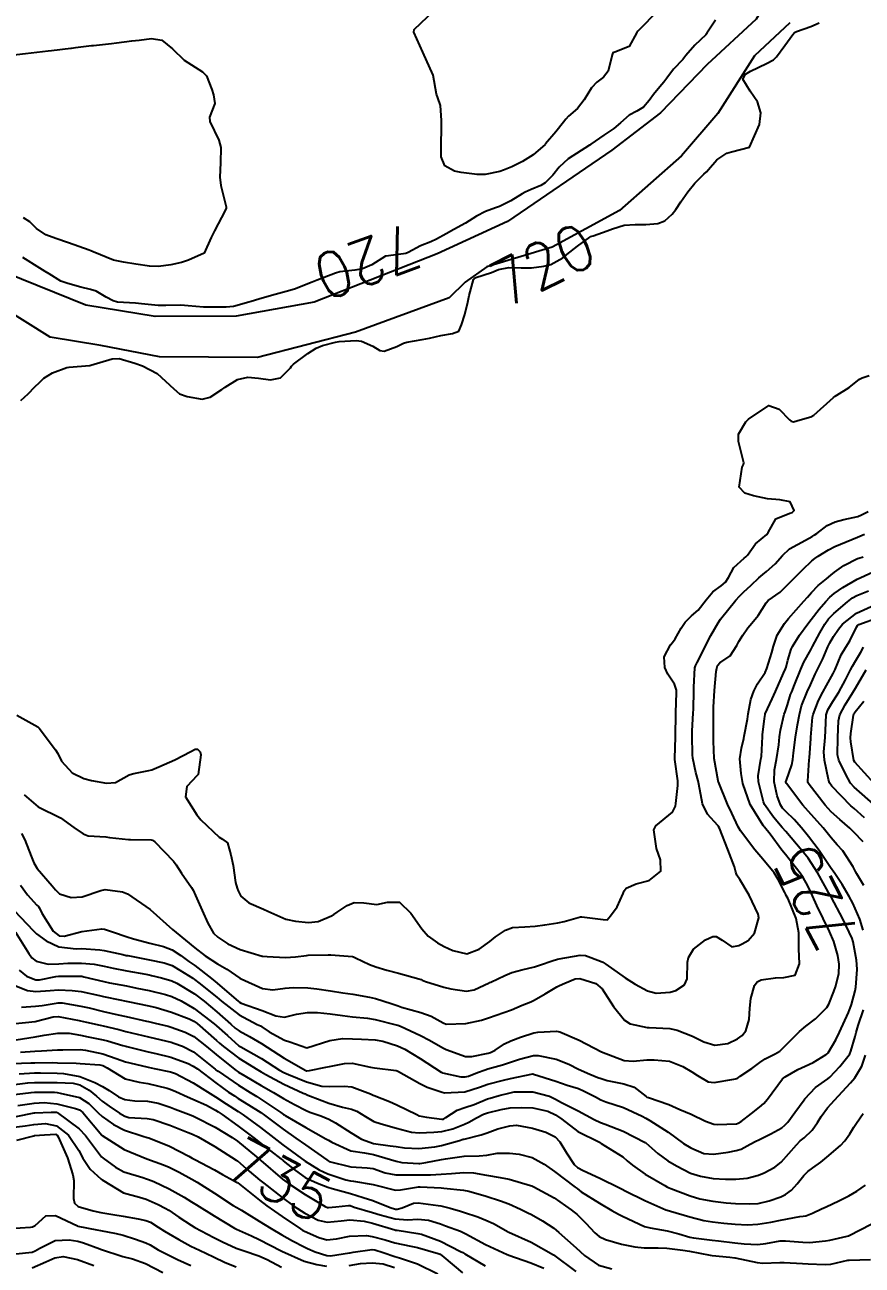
# Model space of a CAD drawing. Header units: metres. Extents: x 318500 to 325275, y 7408834 to 7428799.
# Drawn here: x 321513.3 to 321587.3, y 7415298 to 7415407.5 of the extents above; entities that cross this region are included whole.
import ezdxf
from ezdxf.enums import TextEntityAlignment as Align

# ---------------------------------------------------------------- set-up
doc = ezdxf.new("R2010")
doc.units = ezdxf.units.M
doc.header["$MEASUREMENT"] = 0
for name, color, linetype in [('Cotas', 45, 'Continuous'), ('Curvas de Nivel 1m', 11, 'Continuous'), ('Curvas de Nivel 5m', 15, 'Continuous'), ('Hidrografia', 140, 'Continuous'), ('Vias Primárias', 230, 'Continuous')]:
    doc.layers.add(name, color=color, linetype=linetype)
doc.styles.add('Style-STANDARD', font='STANDARD.shx')

msp = doc.modelspace()

# ---------------------------------------------------------------- linework, layer by layer
at = {"layer": 'Curvas de Nivel 1m', "flags": 128}
for points, elevation in [([(321569.27, 7415408.84), (321567.45, 7415406.99), (321567.37, 7415406.87), (321566.68, 7415405.63), (321565.42, 7415405.13), (321565.26, 7415405.06), (321565.19, 7415404.9), (321564.85, 7415403.45), (321564.43, 7415402.91), (321563.83, 7415402.47), (321563.38, 7415401.98), (321562.71, 7415400.93), (321562.14, 7415400.16), (321561.35, 7415399.47), (321561.1, 7415399.2), (321560.91, 7415398.96), (321560.21, 7415398.08), (321559.31, 7415397.02), (321559.29, 7415397), (321559.27, 7415396.98), (321558.22, 7415396.07), (321557.29, 7415395.46), (321556.33, 7415395.01), (321555.61, 7415394.7), (321555.28, 7415394.58), (321553.99, 7415394.33), (321553.28, 7415394.32), (321551.85, 7415394.51), (321551.28, 7415394.62), (321550.43, 7415395.09), (321550.1, 7415395.9), (321550.11, 7415397.1), (321550.13, 7415398.3), (321550.14, 7415399.1), (321550.03, 7415400.43), (321549.79, 7415401.1), (321549.68, 7415401.42), (321549.39, 7415403.11), (321548.47, 7415405.12), (321547.68, 7415406.9), (321547.7, 7415407.14), (321549.47, 7415408.8)], 721), ([(321512.15, 7415404.87), (321513.41, 7415405.01), (321513.92, 7415405.07), (321515.42, 7415405.25), (321515.7, 7415405.28), (321517.42, 7415405.49), (321517.47, 7415405.49), (321517.83, 7415405.53), (321519.24, 7415405.7), (321519.42, 7415405.72), (321521.01, 7415405.9), (321521.43, 7415405.95), (321522.78, 7415406.12), (321523.43, 7415406.2), (321524.54, 7415406.33), (321525.43, 7415406.18), (321526.37, 7415405.42), (321527.41, 7415404.42), (321529.02, 7415403.38), (321529.39, 7415403.03), (321529.84, 7415401.83), (321530, 7415401.37), (321530.13, 7415400.6), (321529.65, 7415399.38), (321529.69, 7415399.02), (321530.48, 7415397.36), (321530.64, 7415396.7), (321530.61, 7415395.36), (321530.55, 7415394.08), (321530.64, 7415393.36), (321531.12, 7415391.46), (321531.12, 7415391.35), (321531.03, 7415391.15), (321530.09, 7415389.36), (321529.8, 7415388.77), (321529.18, 7415387.37), (321527.8, 7415386.76), (321527.17, 7415386.57), (321526.23, 7415386.35), (321525.16, 7415386.22), (321524.36, 7415386.24), (321523.16, 7415386.42), (321522.05, 7415386.58), (321521.17, 7415386.76), (321519.37, 7415387.51), (321519.18, 7415387.6), (321519.04, 7415387.66), (321517.19, 7415388.29), (321516.07, 7415388.67), (321515.2, 7415389.01), (321514.37, 7415389.57), (321513.78, 7415390.14), (321513.22, 7415390.51)], 721), ([(321512.64, 7415346.59), (321514.48, 7415345.56), (321514.62, 7415345.44), (321516.05, 7415343.54), (321516.25, 7415343.2), (321516.58, 7415342.53), (321517.54, 7415341.52), (321518.56, 7415341.02), (321519.22, 7415340.84), (321520.56, 7415340.61), (321521.36, 7415340.66), (321522.57, 7415341.32), (321522.65, 7415341.36), (321522.97, 7415341.45), (321524.3, 7415341.7), (321524.57, 7415341.78), (321525.18, 7415342.03), (321526.58, 7415342.66), (321527.99, 7415343.38), (321528.38, 7415343.59), (321528.59, 7415343.61), (321528.82, 7415343.37), (321528.87, 7415343.09), (321528.64, 7415341.37), (321528.62, 7415341.32), (321528.57, 7415341.26), (321527.65, 7415340.29), (321527.54, 7415339.39), (321528.52, 7415337.8), (321528.89, 7415337.37), (321530.49, 7415335.83), (321530.79, 7415335.65), (321531.25, 7415335.34), (321531.54, 7415334.27), (321531.73, 7415333.33), (321531.95, 7415331.82), (321532.08, 7415331.33), (321532.18, 7415331.08), (321532.42, 7415330.63), (321533.12, 7415330.02), (321534.41, 7415329.47), (321534.8, 7415329.29), (321536.4, 7415328.59), (321537.23, 7415328.42), (321538.4, 7415328.3), (321539.23, 7415328.39), (321540.41, 7415328.88), (321540.62, 7415328.99), (321540.93, 7415329.2), (321541.8, 7415329.81), (321542.42, 7415330.06), (321543.26, 7415330.02), (321544.42, 7415329.87), (321545.35, 7415330.08), (321546.42, 7415330.1), (321547.41, 7415329.12), (321548.39, 7415327.74), (321548.96, 7415327.1), (321549.78, 7415326.5), (321550.37, 7415326.19), (321551.12, 7415325.82), (321552.36, 7415325.52), (321553.46, 7415325.95), (321554.38, 7415326.62), (321554.9, 7415327.02), (321555.77, 7415327.63), (321556.39, 7415327.84), (321557.47, 7415327.9), (321558.4, 7415327.97), (321559.26, 7415328.1), (321560.4, 7415328.27), (321560.96, 7415328.38), (321562.41, 7415328.81), (321562.51, 7415328.81), (321564.4, 7415328.55), (321564.75, 7415328.54), (321565.06, 7415328.88), (321565.63, 7415329.67), (321566.17, 7415330.87), (321566.24, 7415331.08), (321566.44, 7415331.32), (321567.3, 7415331.71), (321568.45, 7415332), (321569.48, 7415332.82), (321569.47, 7415333.84), (321569.12, 7415334.83), (321568.87, 7415336.48), (321569.06, 7415336.83), (321570.53, 7415338.03), (321570.78, 7415338.57), (321570.81, 7415338.81), (321570.99, 7415340.38), (321570.99, 7415340.81), (321570.72, 7415342.69), (321570.71, 7415342.81), (321570.78, 7415344.65), (321570.78, 7415344.81), (321570.8, 7415346.66), (321570.8, 7415346.81), (321570.87, 7415348.61), (321570.86, 7415348.81), (321570.69, 7415349.33), (321570.1, 7415350.22), (321569.83, 7415350.82), (321569.78, 7415351.76), (321570.34, 7415352.82), (321570.53, 7415353.02), (321570.74, 7415353.34), (321571.27, 7415354.28), (321571.64, 7415354.8), (321572.2, 7415355.37), (321572.77, 7415355.86), (321573.49, 7415356.78), (321574.08, 7415357.48), (321574.8, 7415358.01), (321575.21, 7415358.35), (321575.46, 7415358.75), (321575.92, 7415359.64), (321576.84, 7415360.45), (321577, 7415360.57), (321577.14, 7415360.73), (321577.84, 7415361.73), (321578.86, 7415362.56), (321578.96, 7415362.71), (321579.64, 7415363.93), (321580.89, 7415364.44), (321581.07, 7415364.49), (321581.27, 7415364.67), (321580.9, 7415365.44), (321580, 7415365.6), (321578.9, 7415365.71), (321577.66, 7415365.97), (321576.91, 7415366.2), (321576.4, 7415366.74), (321576.68, 7415368.48), (321576.8, 7415368.74), (321576.81, 7415368.87), (321576.33, 7415370.75), (321576.34, 7415371.39), (321577, 7415372.48), (321577.12, 7415372.62), (321577.22, 7415372.74), (321579.01, 7415373.94), (321579.92, 7415373.6), (321580.84, 7415372.68), (321581, 7415372.55), (321581.2, 7415372.48), (321581.8, 7415372.67), (321582.74, 7415372.92), (321583, 7415373.07), (321584.73, 7415374.63), (321584.89, 7415374.77), (321585.02, 7415374.85), (321586.12, 7415375.52), (321587.04, 7415376.26), (321587.25, 7415376.39), (321587.88, 7415376.59)], 721), ([(321513.3, 7415339.58), (321514.52, 7415338.5), (321516.51, 7415337.53), (321517.68, 7415336.69), (321518.5, 7415336.12), (321518.95, 7415335.96), (321520.49, 7415335.85), (321520.83, 7415335.81), (321522.49, 7415335.63), (321522.66, 7415335.62), (321524.49, 7415335.59), (321524.62, 7415335.56), (321524.83, 7415335.42), (321526.46, 7415333.72), (321526.7, 7415333.4), (321527.18, 7415332.65), (321528.06, 7415331.38), (321528.2, 7415331.14), (321528.42, 7415330.69), (321529.01, 7415329.36), (321529.51, 7415328.24), (321530.01, 7415327.35), (321530.37, 7415326.99), (321531.28, 7415326.42), (321532.36, 7415325.92), (321534.31, 7415325.33), (321534.35, 7415325.33), (321534.74, 7415325.29), (321536.35, 7415325.2), (321537.25, 7415325.26), (321538.2, 7415325.39), (321538.35, 7415325.4), (321540.13, 7415325.44), (321540.35, 7415325.43), (321542.26, 7415325.28), (321542.35, 7415325.26), (321542.55, 7415325.19), (321543.77, 7415324.6), (321544.34, 7415324.38), (321545.29, 7415324.09), (321546.34, 7415323.81), (321548.13, 7415323.32), (321548.33, 7415323.25), (321548.43, 7415323.21), (321548.72, 7415323.1), (321550.32, 7415322.6), (321550.94, 7415322.45), (321552.32, 7415322.24), (321553.02, 7415322.34), (321554.33, 7415322.96), (321554.37, 7415322.99), (321554.47, 7415323.03), (321555.73, 7415323.62), (321556.34, 7415323.89), (321557.21, 7415324.13), (321558.35, 7415324.39), (321558.78, 7415324.54), (321559.99, 7415324.95), (321560.27, 7415325.04), (321560.36, 7415325.06), (321560.5, 7415325.09), (321562.36, 7415325.42), (321562.83, 7415325.38), (321564.16, 7415324.89), (321564.36, 7415324.79), (321564.62, 7415324.62), (321566.34, 7415323.41), (321567.23, 7415322.86), (321568.32, 7415322.27), (321569.09, 7415322.05), (321570.32, 7415322.14), (321570.82, 7415322.3), (321571.58, 7415322.8), (321571.81, 7415323.32), (321571.84, 7415324.8), (321571.94, 7415325.22), (321572.37, 7415325.93), (321573.43, 7415326.77), (321574.09, 7415327.06), (321574.38, 7415327.05), (321574.91, 7415326.75), (321575.77, 7415326.14), (321576.38, 7415326.27), (321576.68, 7415326.42), (321577.19, 7415326.72), (321577.76, 7415327.35), (321578.15, 7415328.71), (321578.08, 7415329.04), (321577.28, 7415330.72), (321576.45, 7415332.08), (321576.19, 7415332.47), (321576.11, 7415332.74), (321576, 7415333.2), (321575.4, 7415334.75), (321574.66, 7415336.61), (321574.59, 7415336.76), (321574.57, 7415336.81), (321574.52, 7415336.87), (321573.62, 7415337.86), (321573.18, 7415338.78), (321572.83, 7415340.52), (321572.77, 7415340.79), (321572.58, 7415341.53), (321572.32, 7415342.79), (321572.28, 7415343.11), (321572.24, 7415344.79), (321572.24, 7415345.18), (321572.34, 7415346.79), (321572.36, 7415347.09), (321572.4, 7415348.79), (321572.41, 7415349.07), (321572.5, 7415350.79), (321572.55, 7415350.94), (321572.71, 7415351.25), (321573.22, 7415352.29), (321573.46, 7415352.78), (321573.9, 7415353.62), (321574.56, 7415354.76), (321574.76, 7415355.06), (321576.11, 7415356.74), (321576.43, 7415357.1), (321576.79, 7415357.46), (321577.45, 7415358.07), (321578.15, 7415358.72), (321578.5, 7415359.03), (321578.82, 7415359.28), (321579.58, 7415359.95), (321580.22, 7415360.69), (321580.85, 7415361.29), (321582.25, 7415362.05), (321582.86, 7415362.37), (321583.03, 7415362.48), (321583.25, 7415362.65), (321584.16, 7415363.35), (321584.88, 7415363.67), (321585.64, 7415363.86), (321586.88, 7415364.15), (321587.21, 7415364.27), (321587.79, 7415364.59)], 722), ([(321513.06, 7415336.15), (321513.35, 7415335.58), (321513.9, 7415334.14), (321514.15, 7415333.56), (321514.45, 7415333.07), (321515.75, 7415331.54), (321516.06, 7415331.17), (321516.42, 7415330.83), (321517.45, 7415330.49), (321518.42, 7415330.57), (321520.07, 7415331.13), (321520.43, 7415331.2), (321521.98, 7415331.01), (321522.42, 7415330.82), (321524.41, 7415329.43), (321526.38, 7415327.67), (321526.71, 7415327.4), (321528.36, 7415326.07), (321529.26, 7415325.36), (321530.34, 7415324.65), (321531.17, 7415324.17), (321532.33, 7415323.38), (321532.37, 7415323.35), (321532.43, 7415323.32), (321534.32, 7415322.48), (321535.24, 7415322.36), (321536.32, 7415322.5), (321537.02, 7415322.56), (321538.32, 7415322.52), (321539.11, 7415322.43), (321540.32, 7415322.26), (321541.41, 7415322.1), (321542.31, 7415321.96), (321543.76, 7415321.71), (321544.31, 7415321.58), (321545.68, 7415321.14), (321546.3, 7415320.93), (321546.6, 7415320.82), (321548.29, 7415320.34), (321549.22, 7415320.03), (321550.28, 7415319.43), (321550.54, 7415319.33), (321552.28, 7415319.37), (321553.65, 7415319.67), (321554.29, 7415319.88), (321555.62, 7415320.34), (321556.3, 7415320.59), (321557.26, 7415320.99), (321558, 7415321.28), (321558.31, 7415321.43), (321559.27, 7415322.01), (321560.32, 7415322.62), (321560.55, 7415322.72), (321561, 7415322.94), (321561.94, 7415323.32), (321562.34, 7415323.34), (321563.75, 7415322.9), (321564.32, 7415322.44), (321565.32, 7415320.88), (321566.29, 7415319.66), (321566.78, 7415319.36), (321568.28, 7415319.03), (321568.46, 7415319.02), (321570.28, 7415318.94), (321570.93, 7415318.8), (321572.27, 7415318.26), (321573.27, 7415317.76), (321574.26, 7415317.46), (321575.39, 7415317.62), (321576.27, 7415318.03), (321576.67, 7415318.33), (321576.99, 7415318.72), (321577.28, 7415319.73), (321577.34, 7415320.72), (321577.44, 7415321.59), (321577.75, 7415322.72), (321577.98, 7415323.07), (321578.34, 7415323.23), (321579.62, 7415323.42), (321580.34, 7415323.45), (321581.36, 7415323.65), (321581.74, 7415324.66), (321581.67, 7415325.96), (321581.66, 7415326.66), (321581.67, 7415327.39), (321581.44, 7415328.66), (321580.73, 7415330.38), (321580.56, 7415330.68), (321580.52, 7415330.76), (321580.44, 7415330.93), (321579.86, 7415332.1), (321579.48, 7415332.69), (321578.48, 7415333.89), (321577.79, 7415334.72), (321576.52, 7415336.4), (321576.32, 7415336.73), (321575.75, 7415337.96), (321575.36, 7415338.75), (321574.57, 7415340.7), (321574.55, 7415340.76), (321574.54, 7415340.79), (321574.21, 7415342.77), (321574.14, 7415344.29), (321574.14, 7415344.77), (321574.14, 7415345.25), (321574.13, 7415346.77), (321574.13, 7415347.3), (321574.22, 7415348.77), (321574.37, 7415350.44), (321574.42, 7415350.76), (321574.5, 7415350.97), (321574.71, 7415351.22), (321575.62, 7415351.84), (321576.2, 7415352.74), (321576.38, 7415353.09), (321576.74, 7415353.66), (321577.18, 7415354.3), (321577.51, 7415354.72), (321578.07, 7415355.41), (321578.78, 7415356.51), (321578.97, 7415356.71), (321580.02, 7415357.47), (321580.8, 7415358.21), (321581.02, 7415358.46), (321581.22, 7415358.67), (321582.02, 7415359.46), (321582.83, 7415360.21), (321583.07, 7415360.42), (321583.38, 7415360.64), (321584.28, 7415361.2), (321584.85, 7415361.5), (321586.34, 7415362.1), (321586.86, 7415362.31), (321587.46, 7415362.59)], 723), ([(321512.97, 7415331.58), (321513.58, 7415330.73), (321514.41, 7415329.84), (321514.55, 7415329.7), (321514.63, 7415329.56), (321514.85, 7415329.11), (321515.85, 7415327.54), (321516.37, 7415327.13), (321516.82, 7415327.08), (321518.38, 7415327.51), (321520.13, 7415327.74), (321520.38, 7415327.72), (321521.08, 7415327.47), (321522.37, 7415327.03), (321522.95, 7415326.86), (321524.37, 7415326.48), (321525.6, 7415326.17), (321526.36, 7415325.89), (321527.11, 7415325.39), (321527.83, 7415324.86), (321528.34, 7415324.5), (321529.83, 7415323.36), (321530.32, 7415322.95), (321532.2, 7415321.32), (321532.3, 7415321.25), (321532.44, 7415321.18), (321534.29, 7415320.52), (321535.51, 7415320.05), (321536.28, 7415319.95), (321537.33, 7415320.21), (321538.29, 7415320.35), (321539.17, 7415320.35), (321540.29, 7415320.24), (321541.4, 7415320.08), (321542.28, 7415319.98), (321543.59, 7415319.86), (321544.28, 7415319.74), (321546.13, 7415319.27), (321546.27, 7415319.23), (321546.5, 7415319.13), (321548.26, 7415318.31), (321549.07, 7415317.9), (321550.25, 7415317.23), (321550.54, 7415317.08), (321552.24, 7415316.46), (321552.81, 7415316.47), (321554.25, 7415316.76), (321554.46, 7415316.82), (321554.86, 7415317.02), (321555.69, 7415317.58), (321556.26, 7415317.84), (321557.09, 7415318.17), (321558.27, 7415318.55), (321558.63, 7415318.61), (321560.28, 7415318.7), (321560.57, 7415318.65), (321562.27, 7415317.92), (321564.25, 7415316.89), (321566.24, 7415316.12), (321567.04, 7415316.05), (321568.24, 7415316.16), (321568.91, 7415316.16), (321570.24, 7415316.04), (321571.44, 7415315.59), (321572.22, 7415315.12), (321572.73, 7415314.78), (321573.68, 7415314.24), (321574.21, 7415314.16), (321575.94, 7415314.46), (321576.22, 7415314.51), (321576.34, 7415314.6), (321576.49, 7415314.73), (321577.53, 7415315.42), (321578.24, 7415315.94), (321578.7, 7415316.25), (321579.57, 7415316.69), (321579.99, 7415316.95), (321580.26, 7415317.2), (321580.99, 7415317.95), (321581.72, 7415318.66), (321582.28, 7415319.13), (321583.14, 7415319.79), (321583.99, 7415320.63), (321584.14, 7415320.8), (321584.31, 7415321.09), (321584.76, 7415322.19), (321584.92, 7415322.62), (321585.2, 7415323.76), (321585.23, 7415324.62), (321585.12, 7415325.37), (321584.77, 7415326.62), (321584.39, 7415327.5), (321583.81, 7415328.64), (321583.26, 7415329.81), (321582.87, 7415330.65), (321582.45, 7415331.53), (321582.06, 7415332.26), (321581.8, 7415332.66), (321580.48, 7415334.3), (321580.17, 7415334.68), (321579.13, 7415336.08), (321578.64, 7415336.71), (321578.59, 7415336.78), (321578.52, 7415336.86), (321577.38, 7415338.72), (321576.72, 7415340.58), (321576.69, 7415340.73), (321576.58, 7415341.45), (321576.47, 7415342.73), (321576.61, 7415343.69), (321576.81, 7415344.54), (321576.84, 7415344.73), (321577.13, 7415346.24), (321577.19, 7415346.72), (321577.42, 7415347.98), (321577.69, 7415348.72), (321578.03, 7415349.37), (321578.7, 7415350.37), (321578.86, 7415350.71), (321579.29, 7415352.13), (321579.44, 7415352.7), (321579.77, 7415353.67), (321580.4, 7415354.69), (321580.76, 7415355.12), (321582.12, 7415356.66), (321582.43, 7415357.01), (321582.79, 7415357.42), (321583.39, 7415358.05), (321584.1, 7415358.64), (321584.5, 7415358.95), (321584.82, 7415359.23), (321585.63, 7415359.82), (321586.84, 7415360.42), (321586.97, 7415360.47), (321587.36, 7415360.59)], 724), ([(321587.35, 7415327.63), (321587.06, 7415328.59), (321586.43, 7415330.01), (321586.11, 7415330.6), (321585.5, 7415331.66), (321584.84, 7415332.62), (321584.47, 7415333.16), (321583.47, 7415334.64), (321582.51, 7415335.9), (321581.9, 7415336.66), (321581.26, 7415337.4), (321580.53, 7415338.08), (321580.24, 7415338.38), (321580.06, 7415338.69), (321579.77, 7415339.47), (321579.49, 7415340.7), (321579.52, 7415341.76), (321579.71, 7415342.69), (321579.89, 7415343.97), (321579.95, 7415344.69), (321580.04, 7415345.28), (321580.39, 7415346.68), (321580.45, 7415346.88), (321580.66, 7415347.5), (321580.94, 7415348.41), (321581.04, 7415348.67), (321581.29, 7415349.28), (321581.84, 7415350.66), (321582.1, 7415351.27), (321582.73, 7415352.38), (321582.83, 7415352.55), (321582.87, 7415352.65), (321583.52, 7415353.87), (321583.97, 7415354.64), (321584.3, 7415355.1), (321584.77, 7415355.57), (321585.96, 7415356.61), (321586.42, 7415356.97), (321586.79, 7415357.17), (321587.81, 7415357.57)], 726), ([(321587.41, 7415331.55), (321586.78, 7415332.6), (321586.67, 7415332.81), (321586.47, 7415333.22), (321585.54, 7415334.61), (321585.04, 7415335.16), (321584.51, 7415335.78), (321583.81, 7415336.64), (321582.53, 7415338.09), (321582.26, 7415338.38), (321582.02, 7415338.66), (321580.57, 7415340.58), (321580.53, 7415340.68), (321580.53, 7415340.72), (321580.57, 7415340.85), (321581.06, 7415342.21), (321581.14, 7415342.67), (321581.2, 7415343.26), (321581.39, 7415344.67), (321581.56, 7415345.74), (321581.72, 7415346.66), (321581.92, 7415347.41), (321582.42, 7415348.65), (321582.69, 7415349.28), (321583.11, 7415350.23), (321583.33, 7415350.64), (321583.8, 7415351.56), (321584.24, 7415352.63), (321584.4, 7415352.97), (321584.74, 7415353.53), (321585.18, 7415354.2), (321585.51, 7415354.62), (321586.77, 7415355.61), (321588.7, 7415356.49)], 727), ([(321587.35, 7415335.43), (321586.52, 7415336.28), (321586.35, 7415336.44), (321586.18, 7415336.61), (321585.29, 7415337.38), (321584.53, 7415338.07), (321584, 7415338.64), (321582.57, 7415340.47), (321582.47, 7415340.65), (321582.46, 7415340.77), (321582.59, 7415342.65), (321582.6, 7415342.84), (321582.72, 7415344.54), (321582.73, 7415344.65), (321582.88, 7415346.41), (321582.93, 7415346.65), (321583.41, 7415347.9), (321583.79, 7415348.64), (321584.11, 7415349.21), (321584.7, 7415350.27), (321584.87, 7415350.63), (321585.42, 7415351.92), (321585.82, 7415352.61), (321586.17, 7415353.17), (321586.76, 7415354.36), (321586.85, 7415354.51), (321586.97, 7415354.6), (321588.77, 7415355.26)], 728), ([(321587.47, 7415337.53), (321586.54, 7415338.35), (321586.41, 7415338.47), (321586.26, 7415338.6), (321584.57, 7415340.33), (321584.37, 7415340.63), (321584.28, 7415340.93), (321583.93, 7415342.64), (321583.89, 7415343.35), (321583.99, 7415344.64), (321584.01, 7415345.25), (321584.08, 7415346.64), (321584.22, 7415347.07), (321584.67, 7415347.8), (321585, 7415348.3), (321585.19, 7415348.62), (321585.79, 7415349.72), (321586.24, 7415350.61), (321586.4, 7415350.91), (321586.71, 7415351.43), (321587.15, 7415352.16), (321587.39, 7415352.59)], 729), ([(321588.31, 7415340.57), (321586.6, 7415342.45), (321586.52, 7415342.6), (321586.25, 7415344.24), (321586.23, 7415344.61), (321586.26, 7415344.97), (321586.49, 7415346.6), (321586.53, 7415346.72), (321586.65, 7415346.89), (321587.42, 7415347.83)], 731), ([(321512.53, 7415327.44), (321513.69, 7415325.57), (321513.97, 7415325.18), (321514.34, 7415324.89), (321515.41, 7415324.62), (321516.34, 7415324.65), (321517.15, 7415324.71), (321518.34, 7415324.72), (321519.46, 7415324.61), (321520.34, 7415324.44), (321521.14, 7415324.27), (321522.34, 7415324.04), (321524.04, 7415323.72), (321524.33, 7415323.67), (321524.53, 7415323.63), (321525.42, 7415323.41), (321526.33, 7415323.15), (321526.77, 7415322.95), (321528.31, 7415322), (321529.17, 7415321.36), (321530.29, 7415320.42), (321531.53, 7415319.33), (321531.92, 7415318.98), (321532.26, 7415318.73), (321533.19, 7415318.24), (321534.25, 7415317.62), (321534.75, 7415317.29), (321536.24, 7415316.33), (321538.15, 7415315.24), (321538.22, 7415315.21), (321538.25, 7415315.2), (321538.49, 7415315.24), (321539.92, 7415315.52), (321540.23, 7415315.58), (321541.56, 7415315.86), (321542.23, 7415315.87), (321543.86, 7415315.53), (321544.22, 7415315.46), (321546.13, 7415315.23), (321546.22, 7415315.19), (321546.34, 7415315.13), (321548.21, 7415314.08), (321548.87, 7415313.76), (321550.2, 7415313.31), (321550.4, 7415313.27), (321552.2, 7415313.35), (321553.49, 7415313.75), (321554.21, 7415314.01), (321555.59, 7415314.39), (321556.22, 7415314.53), (321558.18, 7415314.94), (321558.22, 7415314.94), (321558.26, 7415314.92), (321560.21, 7415314.28), (321561.22, 7415313.95), (321562.21, 7415313.63), (321562.72, 7415313.42), (321563.71, 7415312.9), (321564.2, 7415312.63), (321564.62, 7415312.46), (321566.19, 7415311.95), (321567.83, 7415311.19), (321568.17, 7415311.01), (321568.51, 7415310.83), (321570.15, 7415309.79), (321571.5, 7415308.8), (321572.14, 7415308.39), (321573.27, 7415307.91), (321574.13, 7415307.83), (321575.42, 7415308.03), (321576.13, 7415308.16), (321576.57, 7415308.3), (321577.37, 7415308.72), (321577.88, 7415308.98), (321578.15, 7415309.1), (321579.21, 7415309.63), (321580.16, 7415310.18), (321580.44, 7415310.4), (321580.7, 7415310.67), (321581.32, 7415311.53), (321582.14, 7415312.65), (321582.2, 7415312.73), (321583.13, 7415313.73), (321584.22, 7415314.49), (321584.4, 7415314.63), (321585.28, 7415315.57), (321586.11, 7415316.6), (321586.16, 7415316.69), (321586.26, 7415316.95), (321586.63, 7415318.24), (321586.72, 7415318.59), (321586.91, 7415319.21), (321587.37, 7415320.58)], 726), ([(321512.84, 7415324.09), (321513.49, 7415323.57), (321514.33, 7415323.24), (321514.65, 7415323.23), (321516.08, 7415323.53), (321516.33, 7415323.56), (321518.28, 7415323.56), (321518.33, 7415323.56), (321518.37, 7415323.55), (321518.56, 7415323.51), (321520.32, 7415323.09), (321520.81, 7415322.98), (321522.32, 7415322.69), (321523.24, 7415322.51), (321524.31, 7415322.29), (321525.77, 7415321.94), (321526.31, 7415321.77), (321527.14, 7415321.39), (321528.29, 7415320.7), (321530.06, 7415319.35), (321530.27, 7415319.17), (321531.23, 7415318.31), (321532.25, 7415317.41), (321532.3, 7415317.37), (321532.4, 7415317.32), (321534.23, 7415316.28), (321535.83, 7415315.27), (321536.22, 7415315.05), (321536.61, 7415314.87), (321538.2, 7415314.23), (321539.56, 7415313.86), (321540.2, 7415313.81), (321541.53, 7415313.86), (321542.2, 7415313.79), (321543.87, 7415313.16), (321544.09, 7415313.06), (321544.19, 7415313.01), (321545.53, 7415312.49), (321546.18, 7415312.2), (321547.95, 7415311.34), (321548.17, 7415311.24), (321548.81, 7415311.1), (321550.17, 7415310.93), (321550.3, 7415310.94), (321550.52, 7415311.07), (321551.5, 7415311.74), (321552.18, 7415311.95), (321553.01, 7415312.22), (321554.2, 7415312.73), (321554.42, 7415312.8), (321555.22, 7415313.01), (321556.2, 7415313.27), (321556.55, 7415313.34), (321558.2, 7415313.35), (321559.66, 7415312.96), (321560.2, 7415312.7), (321560.72, 7415312.42), (321562.18, 7415311.66), (321563.6, 7415310.9), (321564.17, 7415310.63), (321564.56, 7415310.49), (321566.16, 7415309.87), (321568.1, 7415308.88), (321568.14, 7415308.86), (321568.17, 7415308.84), (321569.22, 7415307.91), (321570.12, 7415307.26), (321570.86, 7415306.8), (321572.11, 7415306.16), (321572.99, 7415305.89), (321574.1, 7415305.71), (321575.21, 7415305.64), (321576.1, 7415305.64), (321577.1, 7415305.72), (321578.11, 7415305.99), (321578.6, 7415306.21), (321579.54, 7415306.69), (321580.12, 7415307.14), (321581.46, 7415308.66), (321581.79, 7415309.01), (321582.15, 7415309.3), (321582.85, 7415309.95), (321583.31, 7415310.64), (321583.63, 7415311.18), (321584.19, 7415311.93), (321584.52, 7415312.3), (321584.82, 7415312.62), (321586.22, 7415314.13), (321586.6, 7415314.59), (321587.22, 7415315.6), (321587.56, 7415316.58)], 727), ([(321512.32, 7415322.79), (321513.59, 7415322.29), (321514.31, 7415322.2), (321515.57, 7415322.28), (321516.31, 7415322.35), (321517.54, 7415322.29), (321518.31, 7415322.19), (321519.94, 7415321.85), (321520.3, 7415321.76), (321521.74, 7415321.46), (321522.3, 7415321.34), (321522.43, 7415321.31), (321524.29, 7415320.93), (321524.93, 7415320.78), (321526.28, 7415320.38), (321527.86, 7415319.8), (321528.27, 7415319.58), (321528.56, 7415319.37), (321530.26, 7415317.88), (321530.54, 7415317.63), (321530.88, 7415317.34), (321532.24, 7415316.32), (321533.9, 7415315.29), (321534.22, 7415315.11), (321534.62, 7415314.88), (321536.2, 7415314.02), (321537.92, 7415313.24), (321538.1, 7415313.16), (321538.19, 7415313.12), (321539.55, 7415312.59), (321540.18, 7415312.36), (321541.38, 7415312), (321542.18, 7415311.82), (321542.64, 7415311.65), (321543.42, 7415311.17), (321544.16, 7415310.74), (321544.79, 7415310.53), (321546.16, 7415310.14), (321547.48, 7415309.79), (321548.15, 7415309.72), (321549.45, 7415309.79), (321550.15, 7415309.86), (321551.13, 7415310.09), (321552.16, 7415310.49), (321552.55, 7415310.66), (321553.22, 7415311.04), (321553.84, 7415311.37), (321554.18, 7415311.49), (321555.4, 7415311.8), (321556.18, 7415311.92), (321557.2, 7415311.97), (321558.18, 7415311.93), (321559.51, 7415311.63), (321560.18, 7415311.33), (321560.74, 7415310.94), (321562.15, 7415309.85), (321564.07, 7415308.89), (321564.12, 7415308.87), (321564.14, 7415308.85), (321564.22, 7415308.8), (321566.13, 7415307.6), (321566.53, 7415307.27), (321567, 7415306.86), (321568.11, 7415306.08), (321569.83, 7415305.08), (321570.09, 7415304.93), (321570.36, 7415304.81), (321572.08, 7415304.16), (321572.94, 7415303.91), (321574.07, 7415303.7), (321575.26, 7415303.55), (321576.07, 7415303.5), (321577.33, 7415303.46), (321578.07, 7415303.5), (321579.04, 7415303.73), (321580.08, 7415304.07), (321580.49, 7415304.27), (321581.02, 7415304.67), (321581.53, 7415305.22), (321582.11, 7415305.96), (321582.45, 7415306.31), (321582.91, 7415306.64), (321583.61, 7415307.15), (321584.13, 7415307.59), (321585.35, 7415308.61), (321585.74, 7415309.01), (321586.16, 7415309.63), (321586.53, 7415310.23), (321586.75, 7415310.59), (321587.35, 7415311.42)], 728), ([(321513.05, 7415320.82), (321514.29, 7415320.9), (321514.87, 7415320.98), (321516.3, 7415321.2), (321516.63, 7415321.19), (321518.29, 7415320.91), (321519.04, 7415320.75), (321520.28, 7415320.45), (321521.6, 7415320.14), (321522.28, 7415319.99), (321524.1, 7415319.6), (321524.27, 7415319.56), (321524.85, 7415319.42), (321526, 7415319.13), (321526.27, 7415319.05), (321527.49, 7415318.61), (321528.26, 7415318.22), (321529.38, 7415317.36), (321530.24, 7415316.63), (321531.88, 7415315.33), (321532.22, 7415315.09), (321532.78, 7415314.75), (321534.2, 7415313.92), (321535.3, 7415313.28), (321536.18, 7415312.76), (321537.16, 7415312.23), (321538.17, 7415311.7), (321538.5, 7415311.56), (321539.49, 7415311.22), (321540.17, 7415310.92), (321540.76, 7415310.6), (321542.15, 7415309.74), (321543.06, 7415309.18), (321544.13, 7415308.8), (321545.59, 7415308.59), (321546.13, 7415308.51), (321546.86, 7415308.39), (321548.13, 7415308.34), (321549.53, 7415308.48), (321550.14, 7415308.62), (321551.71, 7415309.06), (321552.04, 7415309.16), (321552.14, 7415309.18), (321553.63, 7415309.55), (321554.15, 7415309.72), (321555.1, 7415310.07), (321556.16, 7415310.36), (321556.75, 7415310.4), (321558.16, 7415310.14), (321559.33, 7415309.78), (321560.15, 7415309.36), (321560.57, 7415308.94), (321561.17, 7415307.97), (321561.84, 7415306.92), (321562.12, 7415306.68), (321562.62, 7415306.4), (321564.1, 7415305.74), (321565.83, 7415304.87), (321566.09, 7415304.74), (321566.34, 7415304.61), (321568.07, 7415303.74), (321569.93, 7415302.94), (321570.06, 7415302.89), (321570.34, 7415302.81), (321572.06, 7415302.31), (321573.28, 7415302), (321574.05, 7415301.86), (321575.05, 7415301.74), (321576.05, 7415301.66), (321577.14, 7415301.62), (321578.05, 7415301.67), (321579.2, 7415301.85), (321580.05, 7415302.02), (321581.75, 7415302.34), (321582.06, 7415302.37), (321582.3, 7415302.41), (321582.88, 7415302.64), (321583.68, 7415303.02), (321584.07, 7415303.2), (321585.19, 7415303.73), (321586.08, 7415304.17), (321586.78, 7415304.59), (321587.56, 7415305.12)], 729), ([(321512.59, 7415317.93), (321514.26, 7415318.19), (321515.05, 7415318.34), (321516.26, 7415318.53), (321517.26, 7415318.52), (321518.26, 7415318.34), (321518.95, 7415318.19), (321520.25, 7415317.94), (321520.63, 7415317.85), (321522.01, 7415317.45), (321522.25, 7415317.38), (321522.34, 7415317.36), (321524.24, 7415316.89), (321524.92, 7415316.74), (321526.23, 7415316.4), (321527.76, 7415315.84), (321528.22, 7415315.62), (321528.59, 7415315.37), (321530.2, 7415314.14), (321531.33, 7415313.33), (321531.85, 7415312.99), (321532.18, 7415312.77), (321533.09, 7415312.21), (321534.17, 7415311.51), (321534.49, 7415311.29), (321536.15, 7415310.04), (321537.28, 7415309.25), (321538.13, 7415308.66), (321540, 7415307.33), (321540.11, 7415307.25), (321540.2, 7415307.21), (321542.11, 7415306.72), (321543.58, 7415306.64), (321544.1, 7415306.57), (321545.16, 7415306.2), (321546.1, 7415306.03), (321547.19, 7415306.03), (321548.1, 7415306.02), (321549.17, 7415306.03), (321550.11, 7415306.09), (321551.02, 7415306.15), (321552.11, 7415306.23), (321552.96, 7415306.19), (321554.1, 7415306), (321555.32, 7415305.79), (321556.1, 7415305.63), (321557.99, 7415305.07), (321558.09, 7415305.04), (321558.28, 7415304.97), (321560.08, 7415303.99), (321561.58, 7415302.93), (321561.85, 7415302.71), (321562.06, 7415302.54), (321562.88, 7415301.74), (321563.66, 7415300.9), (321564.04, 7415300.58), (321564.6, 7415300.31), (321566.03, 7415299.9), (321567.2, 7415299.67), (321568.02, 7415299.57), (321569.26, 7415299.58), (321570.02, 7415299.56), (321571.43, 7415299.38), (321572.02, 7415299.27), (321573.84, 7415298.93), (321574.01, 7415298.91), (321575.59, 7415298.74), (321576.01, 7415298.69), (321576.06, 7415298.68), (321578, 7415298.27), (321578.49, 7415298.22), (321580, 7415298.28), (321580.39, 7415298.29), (321582, 7415298.2), (321582.48, 7415298.17), (321584, 7415298.09), (321584.49, 7415298.13), (321586.01, 7415298.48), (321586.11, 7415298.5), (321588.01, 7415298.55)], 731), ([(321512.96, 7415316.86), (321514.24, 7415316.94), (321514.83, 7415316.97), (321516.24, 7415317.04), (321516.71, 7415317.06), (321518.24, 7415317.07), (321518.71, 7415317.03), (321520.24, 7415316.7), (321521.4, 7415316.29), (321522.23, 7415316.01), (321524.12, 7415315.54), (321524.22, 7415315.52), (321524.76, 7415315.42), (321526.22, 7415315.12), (321526.64, 7415314.97), (321528.2, 7415314.14), (321529.47, 7415313.36), (321530.19, 7415312.9), (321531.13, 7415312.29), (321532.17, 7415311.61), (321532.35, 7415311.5), (321532.63, 7415311.31), (321534.15, 7415310.19), (321535.33, 7415309.28), (321536.13, 7415308.67), (321538.09, 7415307.24), (321539.33, 7415306.45), (321540.1, 7415306.12), (321541.69, 7415305.59), (321542.09, 7415305.5), (321542.36, 7415305.46), (321544.09, 7415305.16), (321546.08, 7415304.68), (321546.51, 7415304.7), (321548.09, 7415304.95), (321548.24, 7415304.96), (321550.09, 7415304.86), (321550.32, 7415304.85), (321552.08, 7415304.67), (321552.55, 7415304.58), (321554.08, 7415304.15), (321555.35, 7415303.73), (321556.07, 7415303.45), (321557.11, 7415302.98), (321557.75, 7415302.67), (321558.06, 7415302.52), (321559.04, 7415301.95), (321560.04, 7415301.3), (321560.25, 7415301.15), (321560.49, 7415300.94), (321562.02, 7415299.58), (321562.76, 7415298.91), (321564, 7415298.06), (321565.16, 7415297.71)], 732), ([(321512.22, 7415315.84), (321513.88, 7415315.91), (321514.23, 7415315.92), (321515.83, 7415315.93), (321516.23, 7415315.92), (321517.87, 7415315.87), (321518.23, 7415315.85), (321519.98, 7415315.73), (321520.22, 7415315.67), (321520.61, 7415315.47), (321522.21, 7415314.49), (321523.43, 7415314.21), (321524.2, 7415314.09), (321525.92, 7415313.67), (321526.19, 7415313.59), (321526.68, 7415313.39), (321527.72, 7415312.92), (321528.18, 7415312.71), (321529.38, 7415312.16), (321530.17, 7415311.72), (321530.4, 7415311.58), (321530.76, 7415311.34), (321532.16, 7415310.34), (321533.55, 7415309.3), (321534.13, 7415308.84), (321535.95, 7415307.43), (321536.11, 7415307.31), (321536.16, 7415307.27), (321537.24, 7415306.39), (321538.1, 7415305.79), (321538.46, 7415305.6), (321539.33, 7415305.22), (321540.09, 7415304.93), (321540.47, 7415304.82), (321542.08, 7415304.37), (321543.22, 7415304.03), (321544.07, 7415303.75), (321545.61, 7415303.14), (321546.06, 7415302.99), (321546.21, 7415302.98), (321546.67, 7415303.12), (321547.67, 7415303.51), (321548.07, 7415303.55), (321549.82, 7415303.32), (321550.06, 7415303.28), (321550.9, 7415303.07), (321551.81, 7415302.8), (321552.06, 7415302.73), (321553.32, 7415302.31), (321554.05, 7415302.02), (321554.73, 7415301.71), (321556, 7415301), (321556.04, 7415300.98), (321556.07, 7415300.97), (321558.03, 7415300.09), (321560.01, 7415298.95), (321561.99, 7415297.5)], 733), ([(321512.85, 7415314.94), (321514.21, 7415315.02), (321514.74, 7415315.02), (321516.21, 7415315), (321516.76, 7415314.98), (321518.21, 7415314.7), (321519.53, 7415314.16), (321520.2, 7415313.83), (321520.79, 7415313.47), (321521.63, 7415312.9), (321522.18, 7415312.66), (321523.07, 7415312.55), (321524.18, 7415312.53), (321525.12, 7415312.35), (321526.18, 7415312), (321526.61, 7415311.83), (321527.78, 7415311.38), (321528.17, 7415311.22), (321528.42, 7415311.11), (321530.15, 7415310.24), (321531.66, 7415309.33), (321532.13, 7415308.98), (321533.79, 7415307.62), (321534.11, 7415307.35), (321534.18, 7415307.29), (321536.09, 7415305.65), (321536.31, 7415305.48), (321536.62, 7415305.26), (321538.08, 7415304.28), (321539.86, 7415303.21), (321540.06, 7415303.13), (321540.14, 7415303.13), (321540.81, 7415303.2), (321541.93, 7415303.32), (321542.06, 7415303.3), (321542.42, 7415303.18), (321544.05, 7415302.69), (321544.72, 7415302.48), (321546.04, 7415302.13), (321547.13, 7415302.04), (321548.05, 7415302.11), (321548.98, 7415302.02), (321550.05, 7415301.68), (321550.49, 7415301.52), (321551.79, 7415301.05), (321552.04, 7415300.94), (321552.27, 7415300.82), (321554.02, 7415299.87), (321555.91, 7415299), (321556.01, 7415298.96), (321556.07, 7415298.94), (321558, 7415298.24), (321559.17, 7415297.78)], 734), ([(321512.18, 7415313.07), (321513.91, 7415313.29), (321514.19, 7415313.31), (321515.97, 7415313.32), (321516.19, 7415313.29), (321516.47, 7415313.24), (321518.18, 7415312.84), (321518.99, 7415312.31), (321519.81, 7415311.49), (321520.17, 7415311.16), (321521.16, 7415310.46), (321522.15, 7415309.95), (321523.76, 7415309.43), (321524.14, 7415309.33), (321524.28, 7415309.28), (321526.13, 7415308.56), (321527.82, 7415307.67), (321528.11, 7415307.5), (321528.36, 7415307.37), (321530.1, 7415306.45), (321530.81, 7415306.06), (321532.09, 7415305.35), (321532.11, 7415305.34), (321532.14, 7415305.32), (321534.07, 7415303.78), (321534.72, 7415303.28), (321536.05, 7415302.34), (321537.68, 7415301.25), (321537.9, 7415301.11), (321538.03, 7415301.05), (321539.3, 7415300.5), (321540.02, 7415300.29), (321540.85, 7415300.37), (321542.02, 7415300.6), (321543.5, 7415300.65), (321544.02, 7415300.58), (321545.15, 7415300.27), (321546.02, 7415300.01), (321547.41, 7415299.72), (321548.02, 7415299.6), (321549.84, 7415299.08), (321550.01, 7415299.01), (321550.33, 7415298.75), (321551.98, 7415297.38)], 736), ([(321512.73, 7415312.14), (321514.18, 7415312.36), (321515.05, 7415312.42), (321516.18, 7415312.3), (321517.82, 7415311.87), (321518.17, 7415311.75), (321518.32, 7415311.65), (321518.46, 7415311.51), (321520.14, 7415309.51), (321520.17, 7415309.48), (321522.12, 7415308.26), (321524.11, 7415307.43), (321525.6, 7415306.91), (321526.1, 7415306.7), (321526.96, 7415306.25), (321528.09, 7415305.63), (321528.55, 7415305.37), (321530.08, 7415304.41), (321531.75, 7415303.32), (321532.06, 7415303.13), (321532.48, 7415302.89), (321534.04, 7415301.94), (321535.08, 7415301.28), (321536.02, 7415300.72), (321536.97, 7415300.2), (321538.01, 7415299.67), (321538.31, 7415299.53), (321538.98, 7415299.23), (321540.01, 7415298.9), (321540.34, 7415298.87), (321542.01, 7415299.13), (321542.06, 7415299.14), (321542.33, 7415299.19), (321544.01, 7415299.42), (321544.25, 7415299.39), (321544.99, 7415299.15), (321546.01, 7415298.82), (321546.43, 7415298.7), (321548, 7415298.17), (321549.8, 7415297.27)], 737), ([(321512.58, 7415311.17), (321514.17, 7415311.49), (321514.23, 7415311.5), (321515.67, 7415311.54), (321516.17, 7415311.54), (321516.21, 7415311.53), (321518.15, 7415310.09), (321518.7, 7415309.5), (321520.11, 7415307.62), (321520.25, 7415307.48), (321521.34, 7415306.7), (321522.1, 7415306.29), (321523.76, 7415305.77), (321524.09, 7415305.67), (321524.27, 7415305.61), (321524.74, 7415305.42), (321526.08, 7415304.79), (321527.41, 7415304.04), (321528.06, 7415303.65), (321528.5, 7415303.37), (321530.05, 7415302.39), (321531.85, 7415301.32), (321531.97, 7415301.26), (321532.03, 7415301.23), (321533.35, 7415300.63), (321534.02, 7415300.32), (321535.98, 7415299.3), (321536.01, 7415299.28), (321536.04, 7415299.27), (321538, 7415298.41), (321539.12, 7415298.1), (321539.99, 7415297.96)], 738), ([(321512.15, 7415310.2), (321513.37, 7415310.36), (321514.15, 7415310.47), (321515.16, 7415310.54), (321516.15, 7415310.34), (321517.21, 7415309.52), (321518.12, 7415308.18), (321518.47, 7415307.5), (321519.11, 7415306.51), (321520.09, 7415305.63), (321520.18, 7415305.57), (321520.31, 7415305.48), (321522.07, 7415304.43), (321523.46, 7415304.04), (321524.07, 7415303.88), (321525.13, 7415303.41), (321525.74, 7415303.09), (321526.05, 7415302.9), (321526.95, 7415302.29), (321528.03, 7415301.57), (321528.35, 7415301.37), (321530.02, 7415300.49), (321530.79, 7415300.11), (321532.01, 7415299.54), (321532.17, 7415299.48), (321532.71, 7415299.31), (321534, 7415298.88), (321534.74, 7415298.54), (321535.99, 7415297.87)], 739), ([(321512.03, 7415301.29), (321513.85, 7415301.39), (321514.03, 7415301.42), (321514.27, 7415301.56), (321515.2, 7415302.39), (321516.04, 7415302.42), (321517.99, 7415301.51), (321518.03, 7415301.5), (321519.7, 7415301.16), (321520.03, 7415301.1), (321521.4, 7415300.84), (321522.02, 7415300.68), (321523.13, 7415300.33), (321524.02, 7415300.02), (321524.42, 7415299.83), (321525.13, 7415299.41), (321526, 7415298.95), (321526.82, 7415298.56), (321527.99, 7415298.02)], 741), ([(321512.55, 7415299.04), (321514, 7415299.2), (321514.27, 7415299.3), (321514.66, 7415299.55), (321516.02, 7415300.21), (321517.25, 7415300.29), (321518.02, 7415300.16), (321518.53, 7415300.02), (321519.96, 7415299.48), (321520.01, 7415299.46), (321520.04, 7415299.45), (321522, 7415298.82), (321522.85, 7415298.59), (321523.99, 7415298.2), (321525.53, 7415297.41)], 742), ([(321513.98, 7415297.81), (321515.21, 7415298.33), (321516, 7415298.7), (321516.72, 7415298.8), (321518, 7415298.54), (321519.45, 7415298.02)], 743), ([(321541.99, 7415298.03), (321542.99, 7415298.18), (321544, 7415298.26), (321544.99, 7415298.15), (321545.99, 7415297.85)], 738)]:
    msp.add_lwpolyline(points, dxfattribs=dict(at, elevation=elevation))
at = {"layer": 'Curvas de Nivel 5m', "flags": 128}
for points, elevation in [([(321513, 7415374.39), (321513.63, 7415374.96), (321514.23, 7415375.57), (321514.63, 7415375.97), (321515.03, 7415376.34), (321515.78, 7415376.81), (321517.05, 7415377.29), (321517.25, 7415377.33), (321519.05, 7415377.46), (321519.08, 7415377.47), (321519.17, 7415377.51), (321521.06, 7415378.06), (321521.66, 7415378.07), (321523.05, 7415377.67), (321523.73, 7415377.44), (321525.04, 7415376.76), (321526.51, 7415375.41), (321527.01, 7415374.96), (321527.67, 7415374.73), (321529.01, 7415374.5), (321529.71, 7415374.66), (321530.74, 7415375.35), (321530.91, 7415375.46), (321531.02, 7415375.54), (321532.13, 7415376.23), (321533.04, 7415376.44), (321533.98, 7415376.36), (321535.03, 7415376.21), (321535.93, 7415376.39), (321536.79, 7415377.27), (321536.9, 7415377.42), (321537.05, 7415377.57), (321538.34, 7415378.53), (321539.07, 7415378.99), (321539.62, 7415379.23), (321540.76, 7415379.53), (321541.08, 7415379.57), (321542.59, 7415379.68), (321543.08, 7415379.61), (321544.08, 7415379.17), (321544.69, 7415378.79), (321545.07, 7415378.72), (321546.17, 7415379.14), (321546.77, 7415379.44), (321547.08, 7415379.53), (321548.43, 7415379.77), (321549.08, 7415379.88), (321550.07, 7415380.11), (321551.09, 7415380.3), (321551.65, 7415380.51), (321551.9, 7415381.07), (321552.2, 7415381.98), (321552.45, 7415383.07), (321552.56, 7415383.64), (321552.96, 7415385.06), (321553.03, 7415385.19), (321553.15, 7415385.24), (321554.53, 7415385.67), (321555.16, 7415385.93), (321556.07, 7415386.12), (321557.17, 7415386.08), (321558.07, 7415386.09), (321559.17, 7415386.23), (321559.77, 7415386.37), (321560.83, 7415386.96), (321561.02, 7415387.12), (321561.18, 7415387.26), (321562.14, 7415387.99), (321563.21, 7415388.8), (321563.29, 7415388.84), (321563.51, 7415388.92), (321564.76, 7415389.36), (321565.22, 7415389.54), (321566.26, 7415389.85), (321567.23, 7415389.9), (321568.17, 7415389.91), (321569.23, 7415390.01), (321569.84, 7415390.23), (321570.5, 7415390.83), (321570.82, 7415391.25), (321571.25, 7415391.9), (321571.88, 7415392.81), (321572.5, 7415393.57), (321573.28, 7415394.36), (321573.51, 7415394.56), (321573.7, 7415394.78), (321574.44, 7415395.63), (321575.31, 7415396.2), (321575.73, 7415396.34), (321577.32, 7415396.74), (321578.21, 7415398.73), (321578.33, 7415399.76), (321578.03, 7415400.73), (321577.38, 7415401.69), (321576.72, 7415402.75), (321576.96, 7415403.19), (321577.41, 7415403.44), (321578.81, 7415404.12), (321579.42, 7415404.46), (321579.69, 7415404.71), (321580.43, 7415405.7), (321581.15, 7415406.68), (321581.29, 7415406.85), (321581.45, 7415406.95), (321582.74, 7415407.38), (321583.47, 7415407.72)], 720), ([(321574.3, 7415407.94), (321573.55, 7415406.79), (321573.51, 7415406.73), (321573.45, 7415406.67), (321572.48, 7415405.75), (321571.71, 7415404.82), (321571.42, 7415404.48), (321570.62, 7415403.62), (321570.03, 7415402.83), (321569.76, 7415402.47), (321569.39, 7415402.07), (321568.83, 7415401.4), (321568.46, 7415400.85), (321567.95, 7415400.27), (321567.36, 7415399.92), (321566.68, 7415399.55), (321565.94, 7415398.89), (321565.33, 7415398.38), (321564.45, 7415397.79), (321563.31, 7415396.99), (321563.27, 7415396.96), (321563.19, 7415396.92), (321561.3, 7415395.72), (321560.52, 7415394.96), (321559.96, 7415394.28), (321559.27, 7415393.59), (321558.9, 7415393.35), (321558.05, 7415392.99), (321557.5, 7415392.76), (321557.25, 7415392.62), (321556.26, 7415392), (321555.24, 7415391.5), (321554.89, 7415391.38), (321554.01, 7415391.05), (321553.23, 7415390.64), (321552.25, 7415390.04), (321551.21, 7415389.46), (321550.54, 7415389.09), (321549.7, 7415388.61), (321549.2, 7415388.39), (321548.28, 7415388.03), (321547.18, 7415387.43), (321546.97, 7415387.35), (321545.45, 7415387.16), (321545.21, 7415387.13), (321545.18, 7415387.12), (321543.98, 7415386.36), (321543.16, 7415386.01), (321542.49, 7415385.87), (321541.16, 7415385.72), (321540.76, 7415385.62), (321539.76, 7415385.23), (321539.15, 7415384.99), (321538.72, 7415384.82), (321537.14, 7415384.2), (321536.43, 7415383.99), (321535.13, 7415383.65), (321534, 7415383.31), (321533.32, 7415383.12), (321533.13, 7415383.06), (321531.78, 7415382.68), (321531.12, 7415382.61), (321529.87, 7415382.61), (321529.12, 7415382.63), (321527.77, 7415382.74), (321527.12, 7415382.78), (321525.78, 7415382.76), (321525.12, 7415382.77), (321523.66, 7415382.91), (321523.12, 7415382.96), (321521.53, 7415383.07), (321521.13, 7415383.16), (321520.52, 7415383.49), (321519.65, 7415384.02), (321519.14, 7415384.17), (321518.28, 7415384.38), (321517.14, 7415384.69), (321516.53, 7415384.92), (321515.49, 7415385.55), (321515.15, 7415385.77), (321514.67, 7415386.06), (321513.17, 7415386.99)], 720), ([(321512.41, 7415329.34), (321514.1, 7415327.56), (321514.38, 7415327.3), (321515.23, 7415326.69), (321516.36, 7415326.14), (321517.89, 7415325.98), (321518.36, 7415326), (321519.96, 7415325.88), (321520.36, 7415325.83), (321522.01, 7415325.46), (321522.29, 7415325.39), (321522.35, 7415325.38), (321522.43, 7415325.37), (321524.35, 7415325.01), (321525.66, 7415324.73), (321526.34, 7415324.49), (321527.03, 7415324.08), (321528.18, 7415323.37), (321528.33, 7415323.27), (321528.72, 7415322.97), (321530.31, 7415321.69), (321530.71, 7415321.34), (321532.28, 7415320.13), (321533.85, 7415319.3), (321534.14, 7415319.17), (321534.27, 7415319.09), (321534.92, 7415318.63), (321536.26, 7415317.91), (321536.74, 7415317.75), (321538.25, 7415317.24), (321540.26, 7415317.88), (321541.4, 7415318.06), (321542.26, 7415318.03), (321543.07, 7415317.99), (321544.26, 7415317.95), (321544.94, 7415317.83), (321546.25, 7415317.42), (321546.9, 7415317.12), (321548.24, 7415316.3), (321550.11, 7415315.08), (321550.18, 7415315.04), (321550.22, 7415315.03), (321551.82, 7415314.66), (321552.22, 7415314.66), (321552.52, 7415314.74), (321553.3, 7415315.04), (321553.97, 7415315.29), (321554.23, 7415315.37), (321555.51, 7415315.74), (321556.23, 7415315.97), (321557.01, 7415316.22), (321558.24, 7415316.55), (321558.65, 7415316.56), (321560.24, 7415316.23), (321561.38, 7415315.79), (321562.23, 7415315.36), (321563.21, 7415314.91), (321563.94, 7415314.61), (321564.22, 7415314.51), (321564.74, 7415314.36), (321566.21, 7415314.04), (321567.13, 7415313.77), (321568.2, 7415312.94), (321568.25, 7415312.89), (321568.4, 7415312.84), (321570.19, 7415312.22), (321571.18, 7415311.8), (321572.18, 7415311.37), (321573.42, 7415310.77), (321574.17, 7415310.48), (321574.47, 7415310.45), (321576.17, 7415310.53), (321576.32, 7415310.57), (321576.57, 7415310.73), (321577.48, 7415311.42), (321578.19, 7415311.99), (321578.57, 7415312.33), (321578.89, 7415312.7), (321580.22, 7415314.48), (321580.45, 7415314.68), (321581.58, 7415315.31), (321582.23, 7415315.61), (321582.93, 7415315.95), (321584.07, 7415316.63), (321584.17, 7415316.71), (321584.25, 7415316.8), (321584.95, 7415317.94), (321585.27, 7415318.62), (321586.04, 7415320.34), (321586.14, 7415320.6), (321586.19, 7415320.72), (321586.31, 7415321.06), (321586.65, 7415322.27), (321586.71, 7415322.59), (321586.81, 7415324.14), (321586.8, 7415324.59), (321586.75, 7415324.98), (321586.47, 7415326.6), (321586.38, 7415326.88), (321585.56, 7415328.61), (321584.52, 7415330.55), (321584.47, 7415330.63), (321584.46, 7415330.65), (321584.44, 7415330.68), (321583.35, 7415332.64), (321582.48, 7415333.97), (321581.93, 7415334.66), (321580.51, 7415336.32), (321580.2, 7415336.68), (321579.44, 7415337.6), (321578.65, 7415338.71), (321578.54, 7415338.96), (321578.1, 7415340.71), (321578.07, 7415341.23), (321578.33, 7415342.71), (321578.36, 7415342.95), (321578.45, 7415344.71), (321578.47, 7415344.87), (321578.64, 7415346.29), (321578.69, 7415346.67), (321578.7, 7415346.71), (321579.32, 7415348.05), (321579.61, 7415348.7), (321580.33, 7415350.32), (321580.48, 7415350.68), (321580.54, 7415350.85), (321580.71, 7415351.45), (321581, 7415352.41), (321581.12, 7415352.67), (321581.74, 7415353.67), (321582.46, 7415354.65), (321582.76, 7415355.05), (321583.46, 7415355.96), (321584.04, 7415356.64), (321584.41, 7415357.01), (321584.79, 7415357.34), (321585.55, 7415357.87), (321586.81, 7415358.6), (321588.18, 7415359.22)], 725), ([(321588.47, 7415338.57), (321586.56, 7415340.23), (321586.24, 7415340.61), (321585.79, 7415341.41), (321585.2, 7415342.62), (321585.09, 7415343.11), (321585.12, 7415344.62), (321585.16, 7415346.1), (321585.28, 7415346.62), (321585.77, 7415347.51), (321586.45, 7415348.6), (321586.68, 7415348.99), (321587.62, 7415350.59)], 730), ([(321512.27, 7415319.35), (321514.27, 7415319.56), (321515.85, 7415319.97), (321516.28, 7415319.99), (321518.13, 7415319.65), (321518.27, 7415319.62), (321518.79, 7415319.5), (321520, 7415319.22), (321520.27, 7415319.16), (321521.65, 7415318.84), (321522.26, 7415318.68), (321523.27, 7415318.43), (321524.26, 7415318.2), (321524.89, 7415318.06), (321526.25, 7415317.72), (321526.5, 7415317.64), (321527.27, 7415317.38), (321528.24, 7415316.88), (321530.15, 7415315.35), (321530.22, 7415315.29), (321530.4, 7415315.17), (321532.2, 7415313.95), (321533.23, 7415313.3), (321533.83, 7415312.94), (321534.18, 7415312.71), (321535.94, 7415311.51), (321536.17, 7415311.35), (321536.23, 7415311.32), (321536.32, 7415311.27), (321538.15, 7415310.2), (321539.92, 7415309.21), (321540.14, 7415309.08), (321540.45, 7415308.89), (321542.12, 7415308.15), (321543.34, 7415307.95), (321544.12, 7415307.81), (321544.63, 7415307.67), (321546.12, 7415307.22), (321546.64, 7415307.12), (321548.12, 7415307.01), (321548.21, 7415307.01), (321548.75, 7415307.1), (321550.12, 7415307.36), (321550.49, 7415307.44), (321552.13, 7415307.67), (321553.46, 7415307.7), (321554.13, 7415307.77), (321555.03, 7415307.92), (321556.13, 7415307.92), (321556.98, 7415307.84), (321558.13, 7415307.55), (321559.19, 7415306.96), (321560.11, 7415306.31), (321561.93, 7415304.92), (321562.09, 7415304.8), (321562.47, 7415304.53), (321564.07, 7415303.51), (321565.17, 7415302.88), (321565.75, 7415302.56), (321566.06, 7415302.41), (321567.1, 7415301.9), (321568.05, 7415301.47), (321568.55, 7415301.33), (321570.04, 7415301.07), (321571.09, 7415300.8), (321572.04, 7415300.52), (321572.36, 7415300.46), (321574.03, 7415300.26), (321574.58, 7415300.2), (321576.03, 7415300.02), (321576.83, 7415299.92), (321578.03, 7415299.87), (321578.77, 7415299.96), (321580.03, 7415300.18), (321580.5, 7415300.2), (321582.03, 7415300.07), (321582.62, 7415300.06), (321584.03, 7415300.19), (321584.4, 7415300.25), (321585.93, 7415300.6), (321586.04, 7415300.64), (321586.11, 7415300.66), (321588.05, 7415301.67)], 730), ([(321512.2, 7415313.96), (321513.62, 7415314.14), (321514.2, 7415314.18), (321515.56, 7415314.17), (321516.2, 7415314.16), (321517.62, 7415314.1), (321518.2, 7415313.97), (321519.04, 7415313.5), (321519.67, 7415312.97), (321520.18, 7415312.53), (321520.79, 7415312.09), (321521.71, 7415311.46), (321522.17, 7415311.19), (321522.52, 7415311.09), (321524.16, 7415311), (321524.69, 7415310.89), (321526.15, 7415310.39), (321527.77, 7415309.75), (321528.14, 7415309.6), (321528.65, 7415309.36), (321530.13, 7415308.53), (321532.01, 7415307.32), (321532.07, 7415307.28), (321532.11, 7415307.25), (321533.14, 7415306.35), (321534.09, 7415305.56), (321534.43, 7415305.29), (321536.07, 7415304.01), (321537.09, 7415303.25), (321538.05, 7415302.64), (321539.25, 7415302.02), (321540.04, 7415301.83), (321541.27, 7415301.97), (321542.04, 7415302.04), (321543.29, 7415301.92), (321544.04, 7415301.74), (321546, 7415301.16), (321546.03, 7415301.15), (321546.2, 7415301.13), (321548.04, 7415300.85), (321548.36, 7415300.78), (321550.03, 7415300.16), (321551.81, 7415299.26), (321552.01, 7415299.15), (321552.18, 7415299.05), (321553.99, 7415297.99)], 735), ([(321512.64, 7415309.08), (321514.14, 7415309.47), (321514.21, 7415309.49), (321515.07, 7415309.55), (321516.07, 7415309.6), (321516.14, 7415309.58), (321516.21, 7415309.53), (321516.3, 7415309.36), (321517.12, 7415307.52), (321517.59, 7415306.02), (321517.66, 7415305.51), (321517.65, 7415303.93), (321517.74, 7415303.51), (321518.06, 7415303.23), (321519.39, 7415302.83), (321520.05, 7415302.7), (321521.11, 7415302.53), (321522.04, 7415302.38), (321523.34, 7415302.14), (321524.04, 7415301.99), (321524.44, 7415301.83), (321525.11, 7415301.41), (321525.68, 7415301.06), (321526.02, 7415300.85), (321526.94, 7415300.3), (321528.01, 7415299.73), (321528.76, 7415299.36), (321530, 7415298.77), (321531.04, 7415298.29), (321531.99, 7415297.91)], 740)]:
    msp.add_lwpolyline(points, dxfattribs=dict(at, elevation=elevation))
at = {"layer": 'Hidrografia'}
for points in [[(321600.37, 7415500), (321598.6, 7415492.64), (321596.34, 7415484.23), (321593.98, 7415472.9), (321592.17, 7415466.52), (321590.76, 7415457.85), (321587.72, 7415442.08), (321583.65, 7415425.27), (321582.29, 7415416.1), (321580.07, 7415411.71), (321577.89, 7415408.05), (321573.58, 7415404.04), (321569.46, 7415399.78), (321565.15, 7415396.48), (321555.94, 7415390.17), (321549.74, 7415387.32), (321538.89, 7415383.05), (321532.01, 7415381.83), (321524.85, 7415381.79), (321518.72, 7415382.79), (321511.66, 7415385.64)], [(321580.88, 7415407.71), (321577.76, 7415404.8), (321574.52, 7415399.7), (321571.32, 7415395.97), (321565.85, 7415391.16), (321559.9, 7415387.92), (321554.13, 7415386.19), (321552.22, 7415384.82), (321550.8, 7415383.43), (321542.54, 7415380.42), (321533.88, 7415378.16), (321525.22, 7415378.24), (321520.06, 7415379.23), (321515.58, 7415379.98), (321509.39, 7415383.83)]]:
    msp.add_lwpolyline(points, dxfattribs=at)
at = {"layer": 'Vias Primárias'}
msp.add_lwpolyline([(321109.37, 7414841.13, 0), (321121.45, 7414845.47, -0.165445)], format="xyb", dxfattribs=at)

# ---------------------------------------------------------------- texts
at = {"layer": 'Cotas', "style": 'Style-STANDARD'}
for s, rotation, p in [('720', 200.0741, (321543.57, 7415386.63, 720)), ('720', 26.5768, (321559.07, 7415386.37, 720)), ('725', 117.4312, (321583.17, 7415330.51, 725)), ('735', 332.2872, (321535.84, 7415305.57, 735))]:
    msp.add_text(s, height=4, rotation=rotation, dxfattribs=at).set_placement(p, align=Align.MIDDLE_CENTER)

doc.saveas('drawing.dxf')
